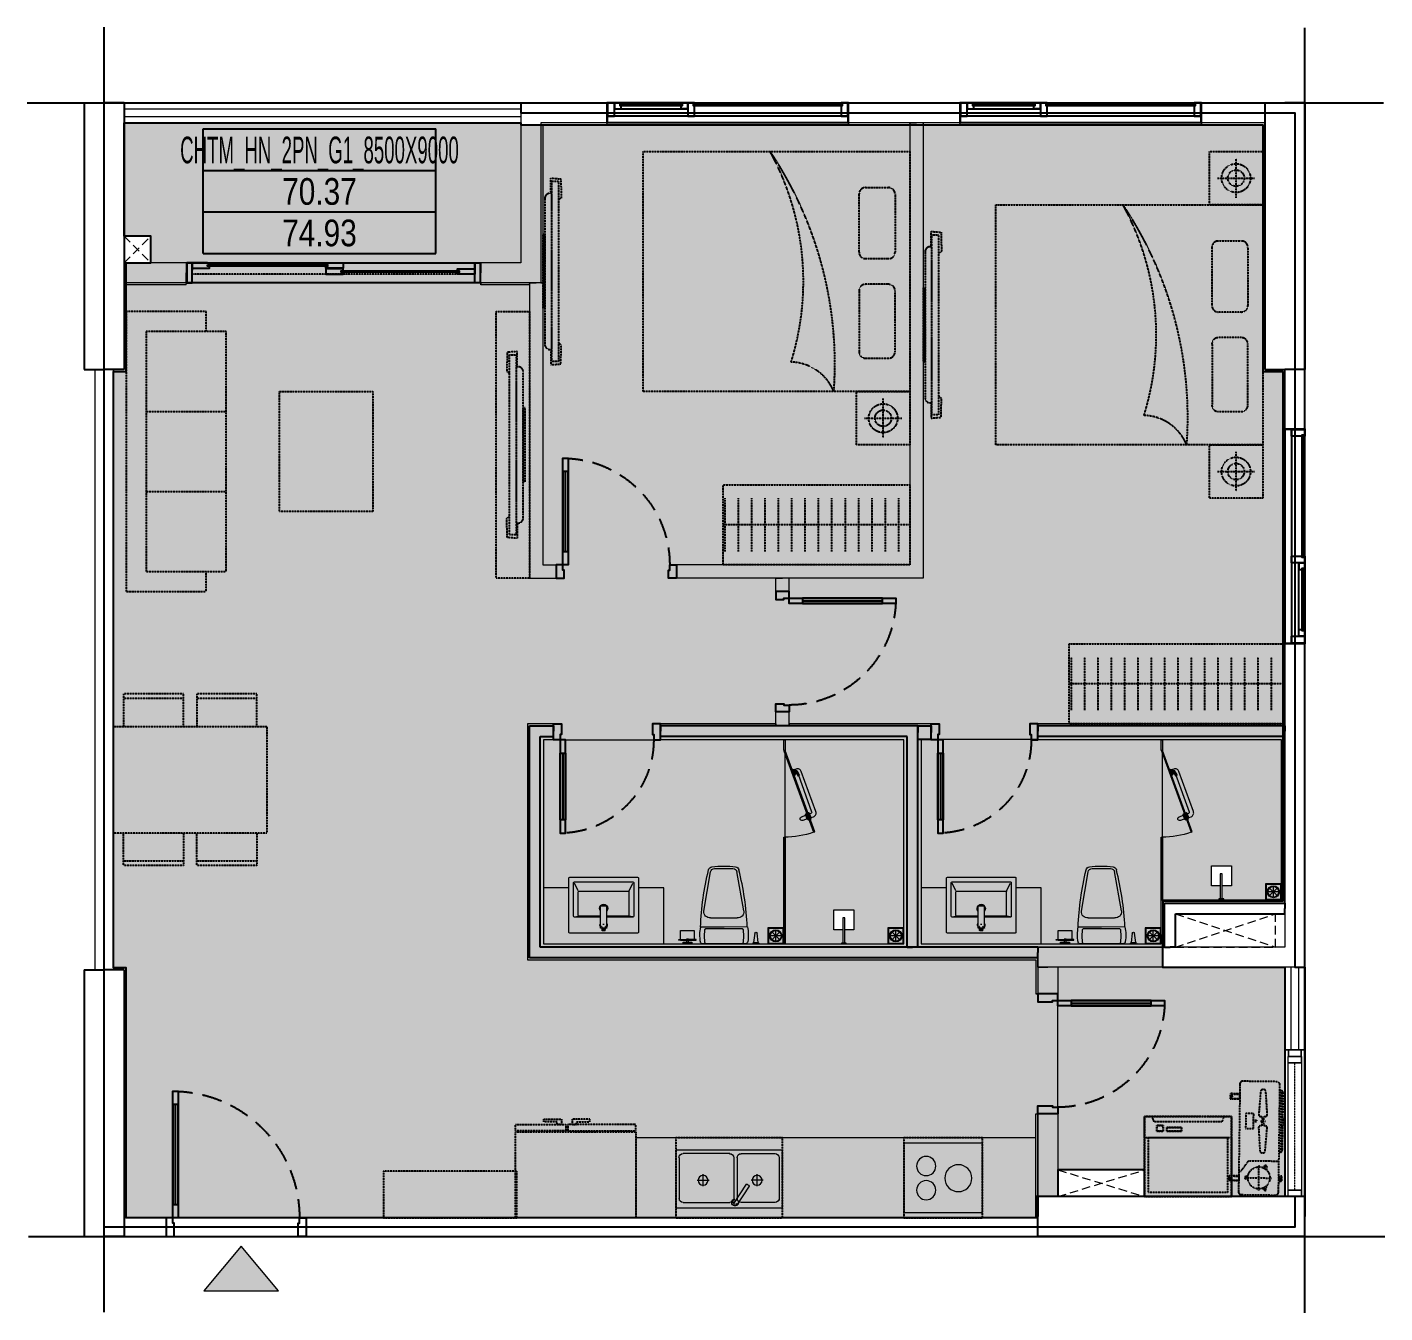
# Model space of a CAD drawing. Header units: millimetres. Extents: x -533 to 9643, y -740 to 8898.
import ezdxf
from ezdxf.enums import TextEntityAlignment as Align

# ---------------------------------------------------------------- set-up
doc = ezdxf.new("R2010")
doc.units = ezdxf.units.MM
doc.set_wipeout_variables(frame=1)
for name, pattern in [('3PN B$0$HIDDENX2', [0.75, 0.5, -0.25]), ('DHDASHED4', [1.6, 0.8, -0.8]), ('HIDDEN', [9.525, 6.35, -3.175])]:
    doc.linetypes.add(name, pattern=pattern)
doc.layers.get('0').update_dxf_attribs({"color": 231})
doc.layers.get('DefPoints').update_dxf_attribs({"color": 191})
doc.layers.add('2pn_g1', color=7, linetype='Continuous', true_color=0xd5e9ee)
doc.layers.add('A-AREA-SPACE', color=130, linetype='Continuous', plot=False)
doc.layers.add('A-AREA-WALL-CENTER', color=210, linetype='Continuous', plot=False)
for name, color, linetype in [('A-CONC', 2, 'Continuous'), ('A-DOOR', 142, 'Continuous'), ('A-FURN', 251, 'DHDASHED4'), ('A-WALL', 1, 'Continuous')]:
    doc.layers.add(name, color=color, linetype=linetype)
for name, color, linetype, lineweight in [('A-EQPM', 127, 'Continuous', 9), ('A-FNSH', 253, 'Continuous', 9), ('A-Hatch mau co cau', 7, 'Continuous', 9), ('A-HIDD', 45, 'HIDDEN', 9), ('A-RAIL', 153, 'Continuous', 9), ('A-WALL-INT', 31, 'Continuous', 20), ('A-WALL-PRTN', 6, 'Continuous', 9)]:
    doc.layers.add(name, color=color, linetype=linetype, lineweight=lineweight)
doc.styles.add('VTK_Arial', font='arial.ttf', dxfattribs={"width": 0.8})

# ---------------------------------------------------------------- blocks, each defined once
blk = doc.blocks.new('DT-CAN')
at = {"layer": 'DefPoints'}
for p, q in [((-871, 0), (871, 0)), ((-871, -934), (-871, 0)), ((871, -934), (871, 0)), ((-871, -311), (871, -311)), ((-871, -623), (871, -623)), ((-871, -934), (871, -934))]:
    blk.add_line(p, q, dxfattribs=at)
at = {"layer": 'DefPoints', "color": 7, "style": 'VTK_Arial', "width": 0.5}
blk.add_attdef('LOAICAN', text='', height=200, dxfattribs=at).set_placement((0, -258), align=Align.CENTER)
at = {"layer": 'DefPoints', "color": 5, "style": 'VTK_Arial', "width": 0.8}
blk.add_attdef('DT-TT', text='', height=200, dxfattribs=at).set_placement((0, -569), align=Align.CENTER)
at = {"layer": 'DefPoints', "color": 6, "style": 'VTK_Arial', "width": 0.8}
blk.add_attdef('DT-TIM', text='', height=200, dxfattribs=at).set_placement((0, -880), align=Align.CENTER)
blk = doc.blocks.new('*U20')
at = {"linetype": 'HIDDEN', "ltscale": 0.3}
for p, q in [((-750, -150), (-750, -1950)), ((-150, -150), (-750, -150)), ((-150, -1950), (-150, -150)), ((-150, -750), (-750, -750)), ((-150, -1350), (-750, -1350)), ((-750, -1950), (-150, -1950))]:
    blk.add_line(p, q, dxfattribs=at)
blk.add_lwpolyline([(-600, -1950), (-600, -2100), (0, -2100), (0, 0), (-600, 0), (-600, -150)], dxfattribs=at)
blk = doc.blocks.new('F-PN-GIUONG-2000X1800')
at = {"linetype": 'HIDDEN', "ltscale": 0.3}
for p, q in [((111, -298), (111, -756)), ((333, -251), (159, -251)), ((380, -756), (380, -298)), ((159, -804), (333, -804)), ((159, -996), (333, -996)), ((111, -1481), (111, -1044)), ((380, -1044), (380, -1481)), ((333, -1529), (159, -1529))]:
    blk.add_line(p, q, dxfattribs=at)
blk.add_lwpolyline([(2000, 0), (2000, -1800), (0, -1800), (0, 0), (2000, 0)], dxfattribs=at)
for centre, radius, start, end in [((3425, -206), 2863, 175.8647, 213.8198), ((899, 135), 356, 202.3222, 268.4967), ((159, -298), 47.8, 90, 180), ((333, -298), 47.8, 0, 90), ((2828, -825), 2030, 162.6746, 208.6994), ((159, -756), 47.8, 180, 270), ((333, -756), 47.8, 270, 0), ((159, -1044), 47.8, 90, 180), ((333, -1044), 47.8, 0, 90), ((159, -1481), 47.8, 180, 270), ((333, -1481), 47.8, 270, 0)]:
    blk.add_arc(centre, radius, start, end, dxfattribs=at)
blk = doc.blocks.new('E-CHUNG-CUCNONG-DH')
at = {"linetype": 'HIDDEN', "ltscale": 0.3}
for p, q in [((293, 314), (312, 314)), ((302, 304), (302, 323)), ((221, 195), (205, 205)), ((218, 208), (208, 192)), ((298, 57), (298, 246)), ((374, 195), (390, 205)), ((387, 192), (377, 208)), ((-127, 158), (-127, 194)), ((392, 151), (203, 151)), ((288, 54), (307, 54)), ((298, 63), (298, 44)), ((-302, -61), (-321, -61)), ((-312, -52), (-312, -71)), ((293, -61), (312, -61)), ((302, -52), (302, -71))]:
    blk.add_line(p, q, dxfattribs=at)
for points in [[(-364, 300), (-358, 314, -0.306678), (-345, 323), (90, 323, -0.306678), (103, 314), (109, 300)], [(219, 177), (206, 194, -0.677033), (215, 209), (236, 206)], [(359, 206), (380, 209, -0.677033), (389, 194), (376, 177)], [(314, 70), (306, 50, -0.677033), (289, 50), (281, 70)]]:
    blk.add_lwpolyline(points, format="xyb", dxfattribs=at)
for points in [[(103, 314), (-358, 314)], [(286, 323), (286, 300)], [(318, 323), (318, 300)], [(250, 0), (250, 16), (170, 73), (170, 300)], [(-134, 106), (-134, 128), (-121, 128), (-121, 106)], [(-328, -71), (-328, 0)], [(-296, -71), (-296, 0)], [(286, -71), (286, 0)], [(318, -71), (318, 0)]]:
    blk.add_lwpolyline(points, dxfattribs=at)
for points in [[(283, 300), (321, 300), (321, 323), (283, 323)], [(-183, 47), (-72, 47), (-72, 106), (-183, 106)], [(283, 0), (321, 0), (321, -71), (283, -71)], [(-293, 0), (-331, 0), (-331, -71), (-293, -71)]]:
    blk.add_lwpolyline(points, close=True, dxfattribs=at)
blk.add_lwpolyline([(-406, 0), (406, 0, 0.414214), (425, 19), (425, 276, 0.414214), (401, 300), (-401, 300, 0.414214), (-425, 276), (-425, 19, 0.414214)], format="xyb", close=True, dxfattribs=at)
for centre, radius in [((302, 314), 4.72), ((298, 151), 82.6), ((-312, -61), 4.72), ((302, -61), 4.72)]:
    blk.add_circle(centre, radius, dxfattribs=at)
blk.add_arc((-127, 257), 75.6, 61.0445, 118.9555, dxfattribs=at)
for points, weights, knots in [([(-162, 193), (-162, 188), (-162, 183), (-148, 183), (-134, 183), (-134, 176), (-134, 169), (-148, 169), (-162, 169), (-162, 164), (-162, 159), (-162, 152), (-167, 148), (-171, 144), (-177, 144), (-264, 150), (-351, 156), (-364, 158), (-364, 171), (-364, 176), (-364, 181), (-364, 194), (-351, 195), (-264, 202), (-177, 208), (-171, 208), (-167, 204), (-162, 200), (-162, 193)], [1, 1, 1, 1, 1, 1, 1, 1, 1, 1, 1, 0.916058650995, 1, 0.916058650995, 1, 1, 1, 0.734760240583, 1, 1, 1, 0.734760240583, 1, 1, 1, 0.916058650995, 1, 0.916058650995, 1], [0, 0, 0, 1, 1, 2, 2, 3, 3, 4, 4, 5, 5, 5.825313, 5.825313, 6.650626, 6.650626, 7.650626, 7.650626, 9.141593, 9.141593, 10.141593, 10.141593, 11.632559, 11.632559, 12.632559, 12.632559, 13.457872, 13.457872, 14.283185, 14.283185, 14.283185]), ([(96, 156), (9, 150), (-78, 144), (-84, 144), (-88, 148), (-93, 152), (-93, 159), (-93, 164), (-93, 169), (-107, 169), (-121, 169), (-121, 176), (-121, 183), (-107, 183), (-93, 183), (-93, 188), (-93, 193), (-93, 200), (-88, 204), (-84, 208), (-78, 208), (9, 202), (96, 195), (109, 194), (109, 181), (109, 176), (109, 171), (109, 158), (96, 156)], [1, 1, 1, 0.916058650995, 1, 0.916058650995, 1, 1, 1, 1, 1, 1, 1, 1, 1, 1, 1, 0.916058650995, 1, 0.916058650995, 1, 1, 1, 0.734760240583, 1, 1, 1, 0.734760240583, 1], [0, 0, 0, 1, 1, 1.825313, 1.825313, 2.650626, 2.650626, 3.650626, 3.650626, 4.650626, 4.650626, 5.650626, 5.650626, 6.650626, 6.650626, 7.650626, 7.650626, 8.475939, 8.475939, 9.301253, 9.301253, 10.301253, 10.301253, 11.792219, 11.792219, 12.792219, 12.792219, 14.283185, 14.283185, 14.283185])]:
    blk.add_rational_spline(points, weights, degree=2, knots=knots, dxfattribs=at)
blk = doc.blocks.new('E-VS-VOISENTAM-01')
at = {"color": 0}
blk.add_wipeout([(-6, -18), (-6, -8), (-105, -8), (-105, -75), (-255, -75), (-255, 75), (-105, 75), (-105, 7), (-6, 7), (-6, 18), (0, 18), (0, -18)], dxfattribs=at)
blk.add_lwpolyline([(-105, -8), (-105, -75), (-255, -75), (-255, 75), (-105, 75), (-105, 7)], dxfattribs=at)
for points in [[(-195, -8), (-6, -8), (-6, 7), (-195, 7)], [(-6, -18), (0, -18), (0, 18), (-6, 18)]]:
    blk.add_lwpolyline(points, close=True, dxfattribs=at)
blk = doc.blocks.new('E-VS-LAVABO-01')
for p, q in [((-260, 420), (-450, 420)), ((-450, 420), (-450, 0)), ((450, 420), (260, 420)), ((450, 0), (450, 420)), ((-450, 0), (450, 0))]:
    blk.add_line(p, q)
at = {"extrusion": (0, 0, -1)}
for p, q in [((-260, 86), (-260, 494)), ((-254, 500), (254, 500)), ((-225, 206), (-225, 459)), ((-219, 465), (219, 465)), ((-190, 398), (-219, 454)), ((190, 398), (219, 454)), ((225, 459), (225, 206)), ((260, 494), (260, 86)), ((-190, 213), (-190, 389)), ((-184, 395), (184, 395)), ((190, 213), (190, 389)), ((-218, 203), (-192, 208)), ((-24, 208), (-184, 208)), ((-22, 284), (22, 284)), ((184, 208), (24, 208)), ((218, 203), (192, 208)), ((-24, 200), (-219, 200)), ((-25, 150), (-26, 150)), ((-24, 150), (-24, 152)), ((-15, 128), (-13, 128)), ((-12, 124), (-12, 128)), ((-12, 100), (-12, 114)), ((-10, 116), (-7, 116)), ((7, 116), (-7, 116)), ((5, 145), (-5, 145)), ((7, 116), (10, 116)), ((12, 124), (13, 124)), ((12, 100), (12, 114)), ((13, 126), (15, 126)), ((15, 124), (15, 124)), ((219, 200), (24, 200)), ((26, 150), (25, 150)), ((254, 80), (-254, 80)), ((10, 98), (-10, 98))]:
    blk.add_line(p, q, dxfattribs=at)
at = {"extrusion": (0, 0, -1), "flags": 128}
for points in [[(24, 119), (24, 282), (24, 282)], [(-24, 119), (-24, 282), (-24, 282)], [(-22, 117), (-16, 117), (16, 117), (22, 117)], [(12, 115), (14, 116), (16, 117)], [(13, 129), (15, 129), (15, 128), (13, 128), (13, 124), (15, 124), (15, 124), (13, 124), (15, 124)], [(11, 114), (10, 114), (-10, 114), (-11, 114)], [(10, 108), (0, 108), (-10, 108)], [(-16, 117), (-14, 116), (-12, 115)]]:
    blk.add_lwpolyline(points, dxfattribs=at)
for points in [[(22, 284), (-22, 284)], [(-12, 129), (-12, 124), (-13, 124), (-13, 126), (-15, 126), (-15, 124), (-15, 124), (-15, 129), (-15, 129), (-15, 127), (-13, 127), (-13, 129)]]:
    blk.add_lwpolyline(points, close=True, dxfattribs=at)
at = {"extrusion": (0, 0, -1)}
for centre, radius, start, end in [((254, 494), 6, 0, 90), ((219, 459), 6, 0, 90), ((-219, 459), 6, 90, 180), ((-254, 494), 6, 90, 180), ((184, 389), 6, 0, 90), ((-184, 389), 6, 90, 180), ((219, 206), 6, 270, 0), ((184, 213), 6, 270, 0), ((0, 265), 31, 320.6269, 219.3731), ((22, 282), 1.99, 0.2151, 90.2135), ((-22, 282), 1.99, 89.7865, 179.7849), ((-184, 213), 6, 180, 270), ((-219, 206), 6, 180, 270), ((0, 140), 27.5, 330.7771, 28.2841), ((0, 140), 26.5, 334.9124, 24.2207), ((22, 119), 2, 270, 0), ((13, 128), 0.298, 89.7865, 179.7849), ((13, 124), 0.298, 180.2151, 270.2135), ((13, 124), 0.298, 180.2151, 270.2135), ((10, 114), 2, 40.2156, 90), ((10, 114), 2, 0, 39.6447), ((11, 113), 1.5, 0, 90), ((11, 110), 1.5, 270, 0), ((-10, 114), 2, 90, 139.5327), ((-11, 113), 1.5, 90, 180), ((-11, 110), 1.5, 180, 270), ((-10, 114), 2, 140.3628, 180), ((-22, 119), 2, 180, 270), ((0, 140), 27.5, 151.6482, 209.2229), ((0, 140), 26.5, 154.6839, 205.0876), ((254, 86), 6, 270, 0), ((10, 100), 2, 270, 0), ((-10, 100), 2, 180, 270), ((-254, 86), 6, 180, 270)]:
    blk.add_arc(centre, radius, start, end, dxfattribs=at)
for centre, major_axis, start_param, end_param in [((-22, 282), (2, 0), 1.570796, 3.141593), ((22, 282), (-2, 0), 3.141593, 4.712389)]:
    blk.add_ellipse(centre, major_axis=major_axis, ratio=0.984382, start_param=start_param, end_param=end_param)
for points, knots in [([(-24, 151), (-24, 151), (-24, 151), (-24, 153), (-24, 154), (-24, 156), (-24, 158), (-24, 159), (-24, 160)], [0, 0, 0, 0, 0.170042, 0.387138, 0.569985, 0.748798, 0.931358, 1, 1, 1, 1]), ([(-10, 108), (-11, 108), (-11, 108), (-11, 108), (-11, 108), (-11, 108), (-11, 108)], [0, 0, 0, 0, 0.250855, 0.500152, 0.749125, 1, 1, 1, 1]), ([(10, 108), (11, 108), (11, 108), (11, 108), (11, 108), (11, 108), (11, 108)], [0, 0, 0, 0, 0.250855, 0.500152, 0.749125, 1, 1, 1, 1]), ([(24, 151), (24, 151), (24, 151), (24, 153), (24, 154), (24, 156), (24, 158), (24, 159), (24, 160)], [0, 0, 0, 0, 0.170042, 0.387138, 0.569985, 0.748798, 0.931358, 1, 1, 1, 1])]:
    blk.add_open_spline(points, degree=3, knots=knots)
blk = doc.blocks.new('E-VS-BONCAU-01')
for p, q in [((-146, -14), (-140, 1)), ((-149, -57), (-146, -14)), ((-146, -104), (-149, -57)), ((145, -15), (148, -58)), ((148, -58), (145, -105)), ((213, -1), (265, -1)), ((222, -10), (257, -10)), ((230, -79), (222, -10)), ((257, -10), (248, -79)), ((0, -126), (-176, -126)), ((-137, -112), (-146, -104)), ((0, -113), (-137, -112)), ((-100, -194), (98, -195)), ((136, -113), (0, -113)), ((0, -126), (0, -126)), ((175, -127), (0, -126)), ((145, -105), (136, -113)), ((-151, -245), (-101, -540)), ((149, -246), (97, -541)), ((-71, -564), (-2, -565)), ((-2, -565), (67, -565))]:
    blk.add_line(p, q)
for points in [[(-307, -12), (-240, -12), (-240, 0), (-307, 0)], [(-325, -101), (-223, -101), (-223, -24), (-325, -24)], [(-281, -36), (-281, -12), (-266, -12), (-266, -36)]]:
    blk.add_lwpolyline(points, close=True)
for points in [[(160, -1), (0, 0), (-160, 1)], [(140, -1), (145, -15)]]:
    blk.add_lwpolyline(points)
for points in [[(-337, -33), (-281, -33), (-281, -27), (-337, -27, 1)], [(-211, -33), (-266, -33), (-266, -27), (-211, -27, -1)]]:
    blk.add_lwpolyline(points, format="xyb", close=True)
for centre, radius, start, end in [((225, 3), 12.8, 195.9303, 253.6299), ((239, -79), 8.72, 179.7801, 359.7801), ((253, 3), 12.8, 285.9303, 343.6299)]:
    blk.add_arc(centre, radius, start, end)
for centre, major_axis, ratio, start_param, end_param in [((-160, -18), (-12.9, -12.8), 1, 3.926991, 5.363819), ((-160, -18), (-12.9, -12.8), 1, 3.926991, 5.363819), ((-160, -18), (-12.9, -12.8), 1, 3.926991, 5.363819), ((160, -19), (-12.9, -12.8), 1, 2.490163, 3.926991), ((160, -19), (-12.9, -12.8), 1, 2.490163, 3.926991), ((-310, -60), (-492, 12), 0.754969, 2.992228, 3.290957), ((1639, -88), (-276, 1956), 0.917923, 1.461172, 1.68042), ((-106, -240), (-32.1, 32.3), 1, 5.374496, 7.190108), ((104, -240), (-32.3, -32.1), 1, 2.23467, 4.050282), ((-86, -546), (-22.1, -22), 1, -0.518895, 0.614897), ((-86, -546), (-22.1, -22), 1, -0.518895, 0.614897), ((-71, -533), (-21.8, 21.9), 1, 0.993435, 2.351364), ((-10, -28), (-394, -391), 1, 0.641923, 0.802984), ((-10, -28), (-394, -391), 1, 0.641923, 0.802984), ((10, -28), (-391, 394), 1, 2.338609, 2.49967), ((10, -28), (-391, 394), 1, 2.338609, 2.49967), ((67, -534), (-21.8, 21.9), 1, 2.361025, 3.718954), ((82, -546), (-22.1, -22), 1, 0.955899, 2.089692), ((82, -546), (-22.1, -22), 1, 0.955899, 2.089692)]:
    blk.add_ellipse(centre, major_axis=major_axis, ratio=ratio, start_param=start_param, end_param=end_param)
at = {"extrusion": (0, 0, -1)}
for centre, major_axis, ratio, start_param, end_param in [((309, -62), (492, 8), 0.754969, 2.992228, 3.290957), ((-1640, -75), (-291, -1954), 0.917923, 4.602765, 4.822013)]:
    blk.add_ellipse(centre, major_axis=major_axis, ratio=ratio, start_param=start_param, end_param=end_param, dxfattribs=at)
blk = doc.blocks.new('*U23')
blk.add_line((-100, -70), (-850, -70))
for points in [[(140, 0), (140, -60), (40, -60), (40, -50), (0, -50), (0, 0)], [(0, -50), (-950, -50), (-950, -90), (0, -90)], [(-100, -50), (-100, -90), (-850, -90), (-850, -50)], [(140, -1050), (140, -990), (40, -990), (40, -1000), (0, -1000), (0, -1050)]]:
    blk.add_lwpolyline(points, close=True)
at = {"linetype": '3PN B$0$HIDDENX2', "ltscale": 300}
blk.add_arc((0, -50), 950, 180, 270, dxfattribs=at)
blk = doc.blocks.new('*U49')
blk.add_line((-100, -70), (-700, -70))
for points in [[(100, 0), (100, -60), (40, -60), (40, -50), (0, -50), (0, 0)], [(0, -50), (-800, -50), (-800, -90), (0, -90)], [(-100, -50), (-100, -90), (-700, -90), (-700, -50)], [(100, -900), (100, -840), (40, -840), (40, -850), (0, -850), (0, -900)]]:
    blk.add_lwpolyline(points, close=True)
at = {"linetype": '3PN B$0$HIDDENX2', "ltscale": 300}
blk.add_arc((0, -50), 800, 180, 270, dxfattribs=at)
blk = doc.blocks.new('E-CHUNG-GATHOATSAN-01')
at = {"ltscale": 2}
for p, q in [((100, 60), (20, 60)), ((88, 88), (32, 32)), ((88, 32), (32, 88)), ((60, 20), (60, 100))]:
    blk.add_line(p, q, dxfattribs=at)
for points in [[(120, 120), (0, 120), (0, 0), (120, 0)], [(115, 115), (5, 115), (5, 5), (115, 5)]]:
    blk.add_lwpolyline(points, close=True, dxfattribs=at)
for radius in [45, 40]:
    blk.add_circle((60, 60), radius, dxfattribs=at)
blk = doc.blocks.new('*U25')
blk.add_line((0, 150), (1800, 150))
for points in [[(0, 0), (0, 150), (-5, 150), (-5, 0)], [(1805, 0), (1805, 150), (1800, 150), (1800, 0)], [(1800, 0), (0, 0), (0, 100), (1800, 100)], [(0, 0), (50, 0), (50, 100), (0, 100)], [(40, 10), (1160, 10), (1160, 20), (40, 20)], [(1150, 0), (1200, 0), (1200, 100), (1150, 100)], [(1200, 0), (1750, 0), (1750, 45), (1200, 45)], [(1250, 0), (1200, 0), (1200, 45), (1250, 45)], [(1240, 10), (1710, 10), (1710, 20), (1240, 20)], [(1700, 0), (1750, 0), (1750, 45), (1700, 45)], [(1750, 0), (1800, 0), (1800, 100), (1750, 100)]]:
    blk.add_lwpolyline(points, close=True)
blk = doc.blocks.new('*U21')
blk.add_line((2975, 150), (0, 150))
for points in [[(0, 150), (2975, 150), (2975, 0), (0, 0)], [(0, 105), (2975, 105), (2975, 45), (0, 45)]]:
    blk.add_lwpolyline(points, close=True)
blk = doc.blocks.new('*U38')
blk.add_line((0, 150), (1600, 150))
for points in [[(0, 0), (0, 150), (-5, 150), (-5, 0)], [(1605, 0), (1605, 150), (1600, 150), (1600, 0)], [(1600, 0), (0, 0), (0, 100), (1600, 100)], [(0, 0), (50, 0), (50, 100), (0, 100)], [(40, 10), (960, 10), (960, 20), (40, 20)], [(950, 0), (1000, 0), (1000, 100), (950, 100)], [(1000, 0), (1550, 0), (1550, 45), (1000, 45)], [(1050, 0), (1000, 0), (1000, 45), (1050, 45)], [(1040, 10), (1510, 10), (1510, 20), (1040, 20)], [(1500, 0), (1550, 0), (1550, 45), (1500, 45)], [(1550, 0), (1600, 0), (1600, 100), (1550, 100)]]:
    blk.add_lwpolyline(points, close=True)
blk = doc.blocks.new('E-CHUNG-LOUVER')
blk.add_line((1100, 150), (0, 150))
at = {"linetype": 'HIDDEN', "ltscale": 0.3}
blk.add_line((50, 75), (1000, 75), dxfattribs=at)
for points in [[(0, 150), (1100, 150), (1100, 0), (0, 0)], [(1050, 125), (0, 125), (0, 25), (1050, 25)], [(49, 123), (2, 123), (2, 26), (49, 26)], [(1049, 123), (1002, 123), (1002, 26), (1049, 26)], [(1100, 25), (1050, 25), (1050, 125), (1100, 125)], [(1097, 28), (1053, 28), (1053, 122), (1097, 122)]]:
    blk.add_lwpolyline(points, close=True)
for points in [[(50, 125), (0, 125), (0, 25), (50, 25), (50, 125), (0, 125)], [(1050, 125), (1000, 125), (1000, 25), (1050, 25), (1050, 125), (1000, 125)]]:
    blk.add_lwpolyline(points)
blk = doc.blocks.new('*U22')
blk.add_line((620, 150), (0, 150))
for points in [[(0, 150), (620, 150), (620, 0), (0, 0)], [(0, 105), (620, 105), (620, 45), (0, 45)]]:
    blk.add_lwpolyline(points, close=True)
blk = doc.blocks.new('*U43')
blk.add_line((-100, 70), (-600, 70))
for points in [[(120, 800), (120, 740), (40, 740), (40, 750), (0, 750), (0, 800)], [(0, 50), (-700, 50), (-700, 90), (0, 90)], [(-100, 50), (-100, 90), (-600, 90), (-600, 50)], [(120, 0), (120, 60), (40, 60), (40, 50), (0, 50), (0, 0)]]:
    blk.add_lwpolyline(points, close=True)
at = {"linetype": '3PN B$0$HIDDENX2', "ltscale": 300}
blk.add_arc((0, 50), 700, 90, 180, dxfattribs=at)
blk = doc.blocks.new('*U24')
blk.add_line((-100, 70), (-600, 70))
for points in [[(120, 800), (120, 740), (40, 740), (40, 750), (0, 750), (0, 800)], [(0, 50), (-700, 50), (-700, 90), (0, 90)], [(-100, 50), (-100, 90), (-600, 90), (-600, 50)], [(120, 0), (120, 60), (40, 60), (40, 50), (0, 50), (0, 0)]]:
    blk.add_lwpolyline(points, close=True)
at = {"linetype": '3PN B$0$HIDDENX2', "ltscale": 300}
blk.add_arc((0, 50), 700, 90, 180, dxfattribs=at)
blk = doc.blocks.new('*U26')
blk.add_line((-100, -70), (-700, -70))
for points in [[(150, 0), (150, -60), (40, -60), (40, -50), (0, -50), (0, 0)], [(0, -50), (-800, -50), (-800, -90), (0, -90)], [(-100, -50), (-100, -90), (-700, -90), (-700, -50)], [(150, -900), (150, -840), (40, -840), (40, -850), (0, -850), (0, -900)]]:
    blk.add_lwpolyline(points, close=True)
at = {"linetype": '3PN B$0$HIDDENX2', "ltscale": 300}
blk.add_arc((0, -50), 800, 180, 270, dxfattribs=at)
blk = doc.blocks.new('*U84')
at = {"linetype": 'HIDDEN', "ltscale": 0.3, "extrusion": (0, 0, -1)}
for p, q in [((212, 740), (343, 740)), ((212, 721), (212, 740)), ((312, 721), (212, 721)), ((312, 700), (312, 721)), ((343, 740), (343, 700)), ((556, 740), (425, 740)), ((425, 740), (425, 700)), ((456, 700), (456, 721)), ((456, 721), (556, 721)), ((556, 721), (556, 740)), ((0, 700), (376, 700)), ((0, 654), (0, 700)), ((376, 654), (0, 654)), ((0, 0), (0, 645)), ((0, 645), (900, 645)), ((343, 700), (312, 700)), ((376, 700), (376, 654)), ((900, 700), (392, 700)), ((392, 700), (392, 654)), ((392, 654), (900, 654)), ((425, 700), (456, 700)), ((900, 654), (900, 700)), ((900, 645), (900, 0)), ((900, 0), (0, 0))]:
    blk.add_line(p, q, dxfattribs=at)
blk = doc.blocks.new('E-BEP-BEP-03LO')
at = {"ltscale": 0.3}
blk.add_lwpolyline([(560, -590), (40, -590), (40, 0), (560, 0)], close=True, dxfattribs=at)
for centre, radius in [((298, -181), 101), ((208, -422), 72), ((389, -422), 72)]:
    blk.add_circle(centre, radius, dxfattribs=at)
at = {"layer": 'DefPoints', "color": 250, "linetype": 'HIDDEN', "ltscale": 0.3}
blk.add_lwpolyline([(0, 0), (600, 0), (600, -590), (0, -590)], close=True, dxfattribs=at)
blk = doc.blocks.new('E-BEP-BORUABAT-02')
at = {"ltscale": 0.3}
for p, q in [((25, -452), (25, -132)), ((55, -117), (405, -117)), ((435, -452), (435, -132)), ((460, -452), (460, -132)), ((745, -117), (490, -117)), ((775, -452), (775, -132)), ((405, -482), (56, -482)), ((490, -482), (744, -482))]:
    blk.add_line(p, q, dxfattribs=at)
at = {"ltscale": 0.3, "extrusion": (-1.67159e-29, -3.30872e-24, -1)}
for p, q in [((160, -282), (250, -282)), ((205, -237), (205, -327)), ((655, -282), (565, -282)), ((610, -237), (610, -327))]:
    blk.add_line(p, q, dxfattribs=at)
at = {"ltscale": 0.3}
blk.add_lwpolyline([(800, -507), (0, -507), (0, -77), (800, -77)], close=True, dxfattribs=at)
for points in [[(457, -94), (552, -239)], [(527, -253), (433, -108)]]:
    blk.add_lwpolyline(points, dxfattribs=at)
for centre in [(205, -282), (610, -282)]:
    blk.add_circle(centre, 37.5, dxfattribs=at)
for centre, radius, start, end in [((445, -116), 25.7, 331.8915, 264.7733), ((445, -116), 14.2, 29.7349, 209.7349), ((55, -147), 30, 89.9997, 179.9997), ((405, -147), 30.1, 0.1202, 89.9498), ((490, -147), 30.1, 90.0496, 179.8793), ((745, -147), 30, 359.9997, 89.9997), ((528, -226), 26.9, 267.8441, 331.6257), ((55, -452), 30.4, 180.8098, 270.1366), ((404, -451), 30.8, 270.6184, 358.5045), ((491, -451), 30.8, 181.4949, 269.381), ((745, -452), 30.4, 269.8628, 359.1896)]:
    blk.add_arc(centre, radius, start, end, dxfattribs=at)
at = {"layer": 'DefPoints', "color": 250, "linetype": 'HIDDEN', "ltscale": 0.3}
blk.add_lwpolyline([(800, -600), (0, -600), (0, 0), (800, 0)], close=True, dxfattribs=at)
blk = doc.blocks.new('*U31')
at = {"ltscale": 0.3}
blk.add_lwpolyline([(600, 3000), (0, 3000), (0, 0), (600, 0)], close=True, dxfattribs=at)
blk = doc.blocks.new('*U33')
at = {"linetype": 'HIDDEN', "ltscale": 0.3}
blk.add_lwpolyline([(0, 0), (350, 0), (350, -1000), (0, -1000)], close=True, dxfattribs=at)
blk = doc.blocks.new('*U35')
at = {"linetype": 'HIDDEN', "ltscale": 0.3}
for p, q in [((75, 644), (75, 400)), ((525, 644), (75, 644)), ((525, 400), (525, 644)), ((1075, 644), (625, 644)), ((625, 644), (625, 400)), ((1075, 400), (1075, 644)), ((75, 609), (525, 609)), ((625, 609), (1075, 609)), ((1150, 400), (0, 400)), ((0, 400), (0, -400)), ((1150, -400), (1150, 400)), ((0, -400), (1150, -400)), ((75, -644), (75, -400)), ((525, -400), (525, -644)), ((625, -644), (625, -400)), ((1075, -400), (1075, -644)), ((525, -609), (75, -609)), ((1075, -609), (625, -609)), ((525, -644), (75, -644)), ((1075, -644), (625, -644))]:
    blk.add_line(p, q, dxfattribs=at)
blk = doc.blocks.new('*U50')
at = {"linetype": 'HIDDEN', "ltscale": 0.3}
for p, q in [((86, 500), (86, 101)), ((186, 500), (186, 101)), ((286, 500), (286, 101)), ((386, 500), (386, 101)), ((486, 500), (486, 101)), ((586, 500), (586, 101)), ((686, 500), (686, 101)), ((786, 500), (786, 101)), ((886, 500), (886, 101)), ((986, 500), (986, 101)), ((1086, 500), (1086, 101)), ((1186, 500), (1186, 101)), ((1286, 500), (1286, 101)), ((1386, 500), (1386, 101)), ((0, 300), (1400, 300))]:
    blk.add_line(p, q, dxfattribs=at)
blk.add_lwpolyline([(0, 0), (1400, 0), (1400, 600), (0, 600)], close=True, dxfattribs=at)
blk = doc.blocks.new('*U37')
at = {"linetype": 'HIDDEN', "ltscale": 0.3}
for p, q in [((86, 500), (86, 101)), ((186, 500), (186, 101)), ((286, 500), (286, 101)), ((386, 500), (386, 101)), ((486, 500), (486, 101)), ((586, 500), (586, 101)), ((686, 500), (686, 101)), ((786, 500), (786, 101)), ((886, 500), (886, 101)), ((986, 500), (986, 101)), ((1086, 500), (1086, 101)), ((1186, 500), (1186, 101)), ((1286, 500), (1286, 101)), ((1386, 500), (1386, 101)), ((1486, 500), (1486, 101)), ((1586, 500), (1586, 101)), ((0, 300), (1600, 300))]:
    blk.add_line(p, q, dxfattribs=at)
blk.add_lwpolyline([(0, 0), (1600, 0), (1600, 600), (0, 600)], close=True, dxfattribs=at)
blk = doc.blocks.new('F-PK-TV-01')
at = {"linetype": 'HIDDEN', "ltscale": 0.3}
for points in [[(0, -114), (0, 0), (-74, -6), (-77, -148), (-56, -165)], [(0, -1285), (0, -1399), (-74, -1393), (-77, -1251), (-56, -1234)]]:
    blk.add_lwpolyline(points, dxfattribs=at)
for points in [[(-6, -1375), (-56, -1375), (-56, -25), (-6, -25)], [(60, -423), (46, -423), (46, -977), (60, -977)]]:
    blk.add_lwpolyline(points, close=True, dxfattribs=at)
blk.add_lwpolyline([(-6, -1285), (7, -1285, 0.414214), (46, -1247), (46, -152, 0.414214), (7, -114), (-6, -114)], format="xyb", close=True, dxfattribs=at)
blk = doc.blocks.new('*U42')
at = {"linetype": 'HIDDEN', "ltscale": 0.3}
for points in [[(2000, 0), (2000, -250), (0, -250), (0, 0)], [(1675, -100), (1675, -150), (325, -150), (325, -100)], [(723, -34), (723, -48), (1277, -48), (1277, -34)]]:
    blk.add_lwpolyline(points, close=True, dxfattribs=at)
for points in [[(414, -94), (300, -94), (306, -168), (449, -171), (465, -150)], [(1586, -94), (1700, -94), (1694, -168), (1551, -171), (1535, -150)]]:
    blk.add_lwpolyline(points, dxfattribs=at)
blk.add_lwpolyline([(1586, -100), (1586, -86, 0.414214), (1547, -48), (453, -48, 0.414214), (414, -86), (414, -100)], format="xyb", close=True, dxfattribs=at)
blk = doc.blocks.new('F-PK-BANSOAN-01')
at = {"linetype": 'HIDDEN', "ltscale": 0.3}
blk.add_lwpolyline([(-700, -900), (-700, 0), (0, 0), (0, -900)], close=True, dxfattribs=at)
blk = doc.blocks.new('*U45')
at = {"linetype": 'HIDDEN', "ltscale": 0.3}
for p, q in [((650, 0), (0, 0)), ((0, 0), (0, -600)), ((0, 0), (0, -444)), ((0, 0), (650, 0)), ((650, -600), (650, 0)), ((650, 0), (650, -444)), ((30, -30), (620, -30)), ((30, -444), (30, -30)), ((620, -30), (620, -444)), ((0, -600), (0, -444)), ((650, -444), (0, -444)), ((620, -444), (30, -444)), ((373, -490), (373, -518)), ((484, -490), (373, -490)), ((484, -518), (484, -490)), ((512, -490), (512, -532)), ((558, -490), (512, -490)), ((558, -532), (558, -490)), ((650, -600), (650, -444)), ((0, -600), (650, -600)), ((0, -600), (650, -600)), ((56, -600), (72, -560)), ((72, -560), (578, -560)), ((373, -518), (484, -518)), ((512, -532), (558, -532)), ((578, -560), (594, -600))]:
    blk.add_line(p, q, dxfattribs=at)
for points in [[(650, -600), (0, -600), (0, 0), (650, 0)], [(650, -600), (0, -600), (0, -444), (0, 0), (650, 0), (650, -444)], [(30, -444), (30, -30), (620, -30), (620, -444)], [(484, -518), (373, -518), (373, -490), (484, -490)], [(558, -532), (512, -532), (512, -490), (558, -490)]]:
    blk.add_lwpolyline(points, close=True, dxfattribs=at)
blk = doc.blocks.new('F-PN-DONGIUONG-01')
at = {"linetype": 'HIDDEN', "ltscale": 0.3}
for p, q in [((-200, -348), (-200, -52)), ((-339, -200), (-61, -200))]:
    blk.add_line(p, q, dxfattribs=at)
blk.add_lwpolyline([(0, -400), (-400, -400), (-400, 0), (0, 0)], close=True, dxfattribs=at)
for radius in [108, 61.3]:
    blk.add_circle((-200, -200), radius, dxfattribs=at)
blk = doc.blocks.new('*U48')
at = {"linetype": 'HIDDEN', "ltscale": 0.3}
blk.add_line((2160, 85), (40, 85), dxfattribs=at)
for p, q in [((158, 15), (158, 24)), ((1161, 60), (1161, 69))]:
    blk.add_line(p, q)
blk.add_lwpolyline([(0, 0), (2200, 0), (2200, 150), (0, 150)], close=True)
for points in [[(40, 54), (40, 0), (0, 0), (0, 150), (40, 150), (40, 0), (40, 0), (40, 54)], [(2160, 54), (2160, 0), (2200, 0), (2200, 150), (2160, 150), (2160, 0), (2160, 0), (2160, 54)], [(155, 0), (40, 0), (40, 10), (40, 10), (40, 40), (155, 40), (162, 40), (170, 40), (170, 25), (155, 25), (155, 15)], [(155, 0), (162, 0), (170, 0), (170, 15), (155, 15)], [(158, 15), (1054, 15), (1054, 24), (158, 24)], [(1172, 45), (1042, 45), (1042, 45), (1042, 45), (1042, 85), (1157, 85), (1164, 85), (1172, 85), (1172, 70), (1157, 70), (1157, 60), (1172, 60), (1172, 45)], [(1042, 0), (1172, 0), (1172, 0), (1172, 0), (1172, 40), (1057, 40), (1050, 40), (1042, 40), (1042, 25), (1057, 25), (1057, 15), (1042, 15), (1042, 0)], [(1161, 60), (2042, 60), (2042, 69), (1161, 69)], [(2160, 45), (2160, 45), (2160, 85), (2045, 85), (2038, 85), (2030, 85), (2030, 70), (2045, 70), (2045, 60)], [(2045, 60), (2030, 60), (2030, 45), (2160, 45), (2160, 45), (2160, 45), (2160, 45)]]:
    blk.add_lwpolyline(points)
blk = doc.blocks.new('*U52')
for p, q in [((0, -1530), (0, -80)), ((0, -1530), (0, -100)), ((-103, -271), (-78, -228)), ((-72, -267), (-55, -220)), ((-175, -548), (-192, -595)), ((-158, -555), (-175, -602))]:
    blk.add_line(p, q)
for points in [[(0, 0), (0, -80), (10, -80), (10, 0), (0, 0)], [(-100, -273), (-75, -230), (-78, -228), (-87, -230), (-106, -263), (-103, -271), (-100, -273)], [(-68, -268), (-51, -221), (-55, -220), (-63, -223), (-76, -259), (-72, -267), (-68, -268)], [(-171, -550), (-188, -597), (-192, -595), (-196, -588), (-183, -552), (-175, -548), (-171, -550)], [(-162, -553), (-179, -600), (-175, -602), (-167, -598), (-154, -562), (-158, -555), (-162, -553)], [(0, -730), (0, -1530), (10, -1530), (10, -730), (0, -730)]]:
    blk.add_lwpolyline(points)
blk.add_lwpolyline([(0, -80), (9, -83), (-213, -694), (-222, -691)], close=True)
for points in [[(-194, -584), (-213, -577, -0.414214), (-231, -539), (-121, -238, -0.414214), (-83, -220), (-64, -227), (-74, -255), (-84, -252, 0.414214), (-97, -258), (-199, -540, 0.414214), (-193, -552), (-184, -556), (-194, -584)], [(-166, -594), (-133, -606, 1), (-123, -578), (-156, -566), (-166, -594)]]:
    blk.add_lwpolyline(points, format="xyb")
at = {"ltscale": 5}
blk.add_arc((0, -80), 650, 250.8717, 270.3104, dxfattribs=at)
blk = doc.blocks.new('*U55')
for p, q in [((0, -1200), (0, -80)), ((0, -1200), (0, -100)), ((-103, -271), (-78, -228)), ((-72, -267), (-55, -220)), ((-175, -548), (-192, -595)), ((-158, -555), (-175, -602))]:
    blk.add_line(p, q)
for points in [[(0, 0), (0, -80), (10, -80), (10, 0), (0, 0)], [(-100, -273), (-75, -230), (-78, -228), (-87, -230), (-106, -263), (-103, -271), (-100, -273)], [(-68, -268), (-51, -221), (-55, -220), (-63, -223), (-76, -259), (-72, -267), (-68, -268)], [(-171, -550), (-188, -597), (-192, -595), (-196, -588), (-183, -552), (-175, -548), (-171, -550)], [(-162, -553), (-179, -600), (-175, -602), (-167, -598), (-154, -562), (-158, -555), (-162, -553)], [(0, -730), (0, -1200), (10, -1200), (10, -730), (0, -730)]]:
    blk.add_lwpolyline(points)
blk.add_lwpolyline([(0, -80), (9, -83), (-213, -694), (-222, -691)], close=True)
for points in [[(-194, -584), (-213, -577, -0.414214), (-231, -539), (-121, -238, -0.414214), (-83, -220), (-64, -227), (-74, -255), (-84, -252, 0.414214), (-97, -258), (-199, -540, 0.414214), (-193, -552), (-184, -556), (-194, -584)], [(-166, -594), (-133, -606, 1), (-123, -578), (-156, -566), (-166, -594)]]:
    blk.add_lwpolyline(points, format="xyb")
at = {"ltscale": 5}
blk.add_arc((0, -80), 650, 250.8717, 270.3104, dxfattribs=at)
blk = doc.blocks.new('A$C99de5d64')
at = {"layer": 'A-Hatch mau co cau', "true_color": 0xb30000}
h = blk.add_hatch(color=12, dxfattribs=at)
h.dxf.hatch_style = 1
h.paths.add_polyline_path([(-174.8, 210), (0, 0), (175.2, 210)])
at = {"layer": 'A-Hatch mau co cau', "color": 12, "true_color": 0xb30000}
blk.add_lwpolyline([(-174.8, 210), (0, 0), (175.2, 210)], close=True, dxfattribs=at)

msp = doc.modelspace()

# ---------------------------------------------------------------- hatches: boundary and pattern name
at = {"layer": '2pn_g1'}
h = msp.add_hatch(color=256, dxfattribs=at)
h.dxf.hatch_style = 1
h.paths.add_polyline_path([(193, 8181), (3168, 8181), (3168, 8166), (8728, 8166), (8728, 6316), (8878, 6316), (8878, 2346), (7979, 2346), (7978, 1851), (8893, 1851), (8893, 1531), (8893, 1531), (8893, 131), (7843, 131), (7843, 331), (7193, 331), (7193, 131), (7028, 131), (7028, -29), (208, -29), (208, 1846), (113, 1846), (113, 6316), (208, 6316), (208, 7131), (393, 7131), (393, 7331), (193, 7331)])

# ---------------------------------------------------------------- linework, layer by layer
at = {"layer": 'A-AREA-WALL-CENTER'}
msp.add_lwpolyline([(43, 8331), (193, 8331), (193, 8331), (3168, 8331), (3168, 8256), (8968, 8256), (8968, 1851), (9043, 1851), (9043, 131), (8968, 131), (8968, -99), (43, -99)], close=True, dxfattribs=at)
at = {"layer": 'A-CONC'}
for p, q in [((-107, 8331), (43, 8331)), ((-107, 8331), (-107, 6331)), ((193, 8331), (43, 8331)), ((193, 8331), (193, 6331)), ((8743, 8331), (8893, 8331)), ((8743, 8331), (8743, 6331)), ((9043, 8331), (8893, 8331)), ((9043, 8331), (9043, 6331)), ((-107, 6331), (43, 6331)), ((193, 6331), (43, 6331)), ((8743, 6331), (8893, 6331)), ((9043, 6331), (8893, 6331)), ((-107, 1831), (43, 1831)), ((-107, 1831), (-107, -169)), ((193, 1831), (43, 1831)), ((193, 1831), (193, -169)), ((9043, 131), (7043, 131)), ((7043, 131), (7043, -19)), ((9043, 131), (9043, -19)), ((7043, -169), (7043, -19)), ((9043, -169), (9043, -19)), ((-107, -169), (43, -169)), ((193, -169), (43, -169)), ((9043, -169), (7043, -169))]:
    msp.add_line(p, q, dxfattribs=at)
at = {"layer": 'A-FNSH'}
for p, q in [((3813, 8181), (3318, 8181)), ((3318, 8181), (3318, 6981)), ((3813, 8166), (3333, 8166)), ((3333, 8166), (3333, 6981)), ((3813, 8181), (3813, 8174)), ((3813, 8166), (3813, 8174)), ((6083, 8181), (5623, 8181)), ((5623, 8181), (5623, 8174)), ((5623, 8166), (5623, 8174)), ((6083, 8166), (5623, 8166)), ((6083, 8181), (6083, 8174)), ((6083, 8166), (6083, 8174)), ((6458, 8181), (6183, 8181)), ((6183, 8181), (6183, 8174)), ((6183, 8166), (6183, 8174)), ((6458, 8166), (6183, 8166)), ((6458, 8181), (6458, 8174)), ((6458, 8166), (6458, 8174)), ((8743, 8181), (8268, 8181)), ((8268, 8181), (8268, 8174)), ((8268, 8166), (8268, 8174)), ((8728, 8166), (8268, 8166)), ((8728, 6316), (8728, 8166)), ((8743, 6331), (8743, 8181)), ((658, 6981), (193, 6981)), ((193, 6981), (193, 6331)), ((658, 6966), (208, 6966)), ((208, 6966), (208, 6316)), ((658, 6981), (658, 6974)), ((658, 6966), (658, 6974)), ((3233, 6981), (2868, 6981)), ((2868, 6981), (2868, 6974)), ((2868, 6966), (2868, 6974)), ((3233, 6966), (2868, 6966)), ((3233, 6981), (3233, 6974)), ((3233, 6966), (3233, 6974)), ((3318, 6981), (3326, 6981)), ((3333, 6981), (3326, 6981)), ((193, 6331), (113, 6331)), ((113, 6331), (113, 6324)), ((113, 6316), (113, 6324)), ((208, 6316), (113, 6316)), ((8878, 6316), (8728, 6316)), ((8893, 6331), (8743, 6331)), ((8878, 5886), (8878, 6316)), ((8893, 5886), (8893, 6331)), ((8878, 5886), (8886, 5886)), ((8893, 5886), (8886, 5886)), ((8878, 3661), (8878, 4276)), ((8878, 4276), (8886, 4276)), ((8893, 4276), (8886, 4276)), ((8893, 3661), (8893, 4276)), ((3413, 3676), (3218, 3676)), ((3218, 3676), (3218, 1906)), ((3413, 3676), (3413, 3669)), ((3413, 3661), (3413, 3669)), ((5078, 3676), (4213, 3676)), ((4213, 3676), (4213, 3669)), ((4213, 3661), (4213, 3669)), ((5078, 3676), (5078, 3669)), ((5078, 3661), (5078, 3669)), ((6243, 3676), (5178, 3676)), ((5178, 3676), (5178, 3669)), ((5178, 3661), (5178, 3669)), ((6243, 3676), (6243, 3669)), ((6243, 3661), (6243, 3669)), ((8878, 3676), (7043, 3676)), ((7043, 3676), (7043, 3669)), ((7043, 3661), (7043, 3669)), ((8878, 3676), (8878, 3669)), ((8878, 3661), (8878, 3669)), ((3413, 3661), (3233, 3661)), ((3233, 3661), (3233, 1921)), ((3413, 3581), (3313, 3581)), ((3313, 3581), (3313, 2001)), ((3413, 3581), (3413, 3569)), ((3413, 3556), (3413, 3569)), ((5078, 3661), (4213, 3661)), ((6063, 3581), (4213, 3581)), ((4213, 3581), (4213, 3569)), ((4213, 3556), (4213, 3569)), ((6243, 3661), (5178, 3661)), ((6063, 2001), (6063, 3581)), ((8878, 3661), (7043, 3661)), ((8893, 3581), (7043, 3581)), ((7043, 3581), (7043, 3569)), ((7043, 3556), (7043, 3569)), ((8878, 3661), (8886, 3661)), ((8893, 3661), (8886, 3661)), ((8893, 2331), (8893, 3581)), ((3413, 3556), (3338, 3556)), ((3338, 3556), (3338, 2026)), ((6038, 3556), (4213, 3556)), ((6038, 2026), (6038, 3556)), ((6143, 3561), (6156, 3561)), ((6143, 3561), (6143, 2001)), ((6168, 3561), (6156, 3561)), ((6168, 3561), (6168, 2026)), ((8868, 3556), (7043, 3556)), ((8868, 2356), (8868, 3556)), ((7968, 2026), (7968, 2356)), ((7968, 2356), (8868, 2356)), ((7993, 2001), (7993, 2331)), ((7993, 2331), (8893, 2331)), ((3313, 2001), (6063, 2001)), ((3338, 2026), (6038, 2026)), ((6143, 2001), (7993, 2001)), ((6168, 2026), (7968, 2026)), ((113, 1846), (113, 1839)), ((113, 1846), (208, 1846)), ((113, 1831), (113, 1839)), ((208, 1846), (208, -29)), ((3218, 1906), (7028, 1906)), ((3233, 1921), (7043, 1921)), ((7028, 1906), (7028, 1651)), ((7043, 1921), (7043, 1651)), ((113, 1831), (193, 1831)), ((193, 1831), (193, -29)), ((7028, 1651), (7036, 1651)), ((7043, 1651), (7036, 1651)), ((7193, 751), (7193, 1641)), ((7028, -29), (7028, 751)), ((7028, 751), (7036, 751)), ((7043, 751), (7036, 751)), ((7043, -29), (7043, 751)), ((193, -29), (201, -29)), ((208, -29), (201, -29)), ((7028, -29), (7036, -29)), ((7043, -29), (7036, -29))]:
    msp.add_line(p, q, dxfattribs=at)
for points in [[(3413, 3556), (4213, 3556)], [(6288, 3561), (7043, 3561)]]:
    msp.add_lwpolyline(points, dxfattribs=at)
at = {"layer": 'A-HIDD', "ltscale": 10}
for points in [[(193, 7131), (393, 7131), (393, 7331), (193, 7331)], [(8823, 2001), (8823, 2251), (8073, 2251), (8073, 2001)], [(7193, 331), (7193, 131), (7843, 131), (7843, 331)]]:
    msp.add_lwpolyline(points, close=True, dxfattribs=at)
for points in [[(193, 7331), (393, 7131)], [(193, 7131), (393, 7331)], [(8073, 2251), (8823, 2001)], [(8073, 2001), (8823, 2251)], [(7193, 331), (7843, 131)], [(7193, 131), (7843, 331)]]:
    msp.add_lwpolyline(points, dxfattribs=at)
at = {"layer": 'A-WALL', "ltscale": 0.3}
for p, q in [((3233, 1921), (3233, 3661)), ((3233, 3661), (3413, 3661)), ((3313, 2001), (3313, 3581)), ((3313, 3581), (3413, 3581)), ((3413, 3661), (3413, 3621)), ((3413, 3581), (3413, 3621)), ((6143, 3661), (4213, 3661)), ((4213, 3661), (4213, 3621)), ((4213, 3581), (4213, 3621)), ((6063, 3581), (4213, 3581)), ((6063, 2001), (6063, 3581)), ((6063, 3581), (6063, 3581)), ((6143, 3581), (6143, 3661)), ((6143, 3661), (6143, 3611)), ((6143, 3661), (6243, 3661)), ((6143, 3561), (6143, 3611)), ((6143, 2001), (6143, 3581)), ((6243, 3661), (6243, 3611)), ((6243, 3561), (6243, 3611)), ((8893, 3661), (7043, 3661)), ((7043, 3661), (7043, 3621)), ((7043, 3581), (7043, 3621)), ((8893, 3581), (7043, 3581)), ((8893, 3661), (8893, 3621)), ((8893, 3581), (8893, 3621)), ((6143, 3561), (6243, 3561)), ((7993, 2001), (7993, 2331)), ((8073, 2001), (8073, 2251)), ((8073, 2251), (8893, 2251)), ((8893, 2331), (8893, 2291)), ((8893, 2251), (8893, 2291)), ((6063, 2001), (6103, 2001)), ((6143, 2001), (6103, 2001)), ((7043, 2001), (7043, 1961)), ((7043, 1921), (7043, 1961)), ((7993, 2001), (8033, 2001)), ((8073, 2001), (8033, 2001)), ((7043, 1921), (3233, 1921))]:
    msp.add_line(p, q, dxfattribs=at)
at = {"layer": 'A-WALL-INT'}
for p, q in [((6083, 8181), (6133, 8181)), ((6083, 8181), (6083, 4866)), ((6183, 8181), (6133, 8181)), ((6183, 8181), (6183, 4766)), ((3233, 6981), (3283, 6981)), ((3233, 6981), (3233, 4766)), ((3333, 6981), (3283, 6981)), ((3333, 6981), (3333, 4866)), ((-27, 6331), (43, 6331)), ((-27, 6331), (-27, 1831)), ((113, 6331), (43, 6331)), ((113, 6331), (113, 1831)), ((3333, 4866), (3433, 4866)), ((3433, 4866), (3433, 4816)), ((3433, 4766), (3433, 4816)), ((6083, 4866), (4333, 4866)), ((4333, 4866), (4333, 4816)), ((4333, 4766), (4333, 4816)), ((3233, 4766), (3433, 4766)), ((6183, 4766), (4333, 4766)), ((5078, 4666), (5078, 4766)), ((5078, 4766), (5128, 4766)), ((5178, 4766), (5128, 4766)), ((5178, 4666), (5178, 4766)), ((5078, 4666), (5128, 4666)), ((5178, 4666), (5128, 4666)), ((5078, 3661), (5078, 3766)), ((5078, 3766), (5128, 3766)), ((5178, 3766), (5128, 3766)), ((5178, 3661), (5178, 3766)), ((5078, 3661), (5128, 3661)), ((5178, 3661), (5128, 3661)), ((-27, 1831), (43, 1831)), ((113, 1831), (43, 1831)), ((508, -29), (193, -29)), ((193, -29), (193, -99)), ((193, -169), (193, -99)), ((508, -29), (508, -99)), ((508, -169), (508, -99)), ((7043, -29), (1558, -29)), ((1558, -29), (1558, -99)), ((1558, -169), (1558, -99)), ((7043, -29), (7043, -99)), ((7043, -169), (7043, -99)), ((508, -169), (193, -169)), ((7043, -169), (1558, -169))]:
    msp.add_line(p, q, dxfattribs=at)
at = {"layer": 'A-WALL-PRTN'}
for p, q in [((3813, 8331), (3168, 8331)), ((3168, 8331), (3168, 7131)), ((3813, 8331), (3813, 8256)), ((3813, 8181), (3813, 8256)), ((6458, 8331), (5623, 8331)), ((5623, 8331), (5623, 8256)), ((5623, 8181), (5623, 8256)), ((6458, 8331), (6458, 8256)), ((6458, 8181), (6458, 8256)), ((8743, 8331), (8268, 8331)), ((8268, 8331), (8268, 8256)), ((8268, 8181), (8268, 8256)), ((8743, 8331), (8743, 8256)), ((8743, 8181), (8743, 8256)), ((3813, 8181), (3318, 8181)), ((3318, 8181), (3318, 6981)), ((6458, 8181), (5623, 8181)), ((8743, 8181), (8268, 8181)), ((658, 7131), (193, 7131)), ((193, 7131), (193, 7056)), ((658, 7131), (658, 7056)), ((3168, 7131), (2868, 7131)), ((2868, 7131), (2868, 7056)), ((193, 6981), (193, 7056)), ((658, 6981), (658, 7056)), ((2868, 6981), (2868, 7056)), ((658, 6981), (193, 6981)), ((3318, 6981), (2868, 6981)), ((8893, 6331), (8968, 6331)), ((8893, 6331), (8893, 5886)), ((9043, 6331), (8968, 6331)), ((9043, 6331), (9043, 5886)), ((8893, 5886), (8968, 5886)), ((9043, 5886), (8968, 5886)), ((8893, 4276), (8968, 4276)), ((8893, 4276), (8893, 2001)), ((9043, 4276), (8968, 4276)), ((9043, 4276), (9043, 1851)), ((8893, 2001), (7043, 2001)), ((7043, 2001), (7043, 1926)), ((7043, 1851), (7043, 1926)), ((9043, 1851), (7043, 1851)), ((7043, 1851), (7118, 1851)), ((7043, 1851), (7043, 1651)), ((7193, 1851), (7118, 1851)), ((7193, 1851), (7193, 1651)), ((7043, 1651), (7118, 1651)), ((7193, 1651), (7118, 1651)), ((7043, 751), (7118, 751)), ((7043, 751), (7043, 131)), ((7193, 751), (7118, 751)), ((7193, 751), (7193, 131)), ((7043, 131), (7118, 131)), ((7193, 131), (7118, 131))]:
    msp.add_line(p, q, dxfattribs=at)
at = {"layer": 'DefPoints', "ltscale": 0.2}
for p, q in [((43, -735), (43, 8898)), ((9043, -740), (9043, 8893)), ((-533, 8331), (9633, 8331)), ((-523, -169), (9643, -169))]:
    msp.add_line(p, q, dxfattribs=at)

# ---------------------------------------------------------------- block references
at = {"xscale": 1.600000000000002, "yscale": 1.600000000000002, "zscale": 1.600000000000002, "rotation": 180}
msp.add_blockref('A$C99de5d64', (1072, -240), dxfattribs=at)
at = {"layer": 'A-DOOR', "linetype": 'HIDDEN', "rotation": 180}
for p in [(5618, 8331), (8263, 8331)]:
    msp.add_blockref('*U25', p, dxfattribs=at)
at = {"layer": 'A-DOOR', "xscale": -1, "rotation": 180}
msp.add_blockref('*U48', (663, 7131), dxfattribs=at)
at = {"layer": 'A-DOOR', "linetype": 'HIDDEN', "xscale": -1, "rotation": 90}
msp.add_blockref('*U38', (9043, 5881), dxfattribs=at)
at = {"layer": 'A-DOOR', "ltscale": 0.3, "xscale": -1}
for name, p, rotation in [('*U49', (3433, 4866), 90), ('*U24', (3413, 3556), 270), ('*U43', (6243, 3556), 270), ('*U23', (508, -29), 90)]:
    msp.add_blockref(name, p, dxfattribs=dict(at, rotation=rotation))
for name, p in [('*U49', (5178, 4666)), ('*U26', (7193, 1651))]:
    msp.add_blockref(name, p, dxfattribs=at)
at = {"layer": 'A-EQPM', "xscale": -1}
for name, p, rotation in [('*U52', (5148, 3556), 359.9922082467098), ('*U55', (7978, 3556), 359.9922082467098), ('E-BEP-BORUABAT-02', (4328, -29), 180), ('E-BEP-BEP-03LO', (6628, -29), 270)]:
    msp.add_blockref(name, p, dxfattribs=dict(at, rotation=rotation))
at = {"layer": 'A-EQPM', "linetype": 'HIDDEN', "xscale": -1, "rotation": 180}
for p in [(4690, 2026), (7520, 2026)]:
    msp.add_blockref('E-VS-BONCAU-01', p, dxfattribs=at)
at = {"layer": 'A-EQPM', "linetype": 'HIDDEN'}
for name, p in [('E-VS-LAVABO-01', (3788, 2026)), ('E-VS-LAVABO-01', (6618, 2026)), ('E-CHUNG-GATHOATSAN-01', (8748, 2356)), ('E-CHUNG-GATHOATSAN-01', (5018, 2026)), ('E-CHUNG-GATHOATSAN-01', (5918, 2026)), ('E-CHUNG-GATHOATSAN-01', (7848, 2026))]:
    msp.add_blockref(name, p, dxfattribs=at)
at = {"layer": 'A-EQPM', "linetype": 'HIDDEN', "rotation": 270}
msp.add_blockref('*U31', (4028, 571), dxfattribs=at)
at = {"layer": 'A-FURN'}
for name, p, rotation in [('F-PN-GIUONG-2000X1800', (6083, 6166), 179.9999999999999), ('F-PK-TV-01', (3393, 6367), 179.9999999999813), ('F-PN-GIUONG-2000X1800', (8728, 5766), 179.9999999999999), ('F-PK-TV-01', (6243, 5967), 179.9999999999813), ('*U20', (208, 4666), 180)]:
    msp.add_blockref(name, p, dxfattribs=dict(at, rotation=rotation))
at = {"layer": 'A-FURN', "linetype": 'HIDDEN'}
for p in [(8728, 7966), (6083, 6166), (8728, 5766)]:
    msp.add_blockref('F-PN-DONGIUONG-01', p, dxfattribs=at)
for name, p, rotation in [('*U42', (3233, 6766), 270), ('E-CHUNG-CUCNONG-DH', (8552, 571), 269.2607872447296)]:
    msp.add_blockref(name, p, dxfattribs=dict(at, rotation=rotation))
at = {"layer": 'A-FURN'}
for name, p in [('F-PK-BANSOAN-01', (2058, 6166)), ('*U84', (3128, -29))]:
    msp.add_blockref(name, p, dxfattribs=at)
at = {"layer": 'A-FURN', "xscale": -1}
for name, p in [('*U50', (6083, 4866)), ('*U37', (8878, 3676))]:
    msp.add_blockref(name, p, dxfattribs=at)
for name, p, rotation in [('*U35', (113, 3256), 180), ('*U33', (3138, -29), 270)]:
    msp.add_blockref(name, p, dxfattribs=dict(at, rotation=rotation))
at = {"layer": 'A-FURN', "xscale": 0.9999978343900437, "yscale": 0.9999978343900437, "zscale": 0.9999978343900437, "rotation": 180}
msp.add_blockref('*U45', (8493, 131), dxfattribs=at)
at = {"layer": 'A-RAIL', "linetype": 'HIDDEN'}
msp.add_blockref('*U21', (193, 8181), dxfattribs=at)
at = {"layer": 'A-RAIL', "linetype": 'HIDDEN', "xscale": -1, "rotation": 270.0000000000001}
for name, p in [('*U22', (8893, 1231)), ('E-CHUNG-LOUVER', (8893, 131))]:
    msp.add_blockref(name, p, dxfattribs=at)
at = {"layer": 'DefPoints'}
msp.add_blockref('DT-CAN', (1658, 8135), dxfattribs=at).add_auto_attribs({'DT-TIM': '74.93', 'DT-TT': '70.37', 'LOAICAN': 'CHTM_HN_2PN_G1_8500X9000'})

# ---------------------------------------------------------------- next in the draw order: block references
at = {"layer": 'A-EQPM', "linetype": 'HIDDEN', "rotation": 270}
for p in [(8418, 2356), (5588, 2026)]:
    msp.add_blockref('E-VS-VOISENTAM-01', p, dxfattribs=at)

# ---------------------------------------------------------------- next in the draw order: linework, layer by layer
at = {"layer": 'A-AREA-SPACE'}
msp.add_lwpolyline([(193, 8181), (3168, 8181), (3168, 8166), (8728, 8166), (8728, 6316), (8878, 6316), (8878, 2346), (7979, 2346), (7978, 1851), (8893, 1851), (8893, 1531), (8893, 1531), (8893, 131), (7843, 131), (7843, 331), (7193, 331), (7193, 131), (7028, 131), (7028, -29), (208, -29), (208, 1846), (113, 1846), (113, 6316), (208, 6316), (208, 7131), (393, 7131), (393, 7331), (193, 7331)], close=True, dxfattribs=at)
at = {"layer": 'A-WALL', "ltscale": 0.3}
for p, q in [((7993, 2331), (8893, 2331)), ((7043, 2001), (3313, 2001))]:
    msp.add_line(p, q, dxfattribs=at)

doc.saveas('drawing.dxf')
